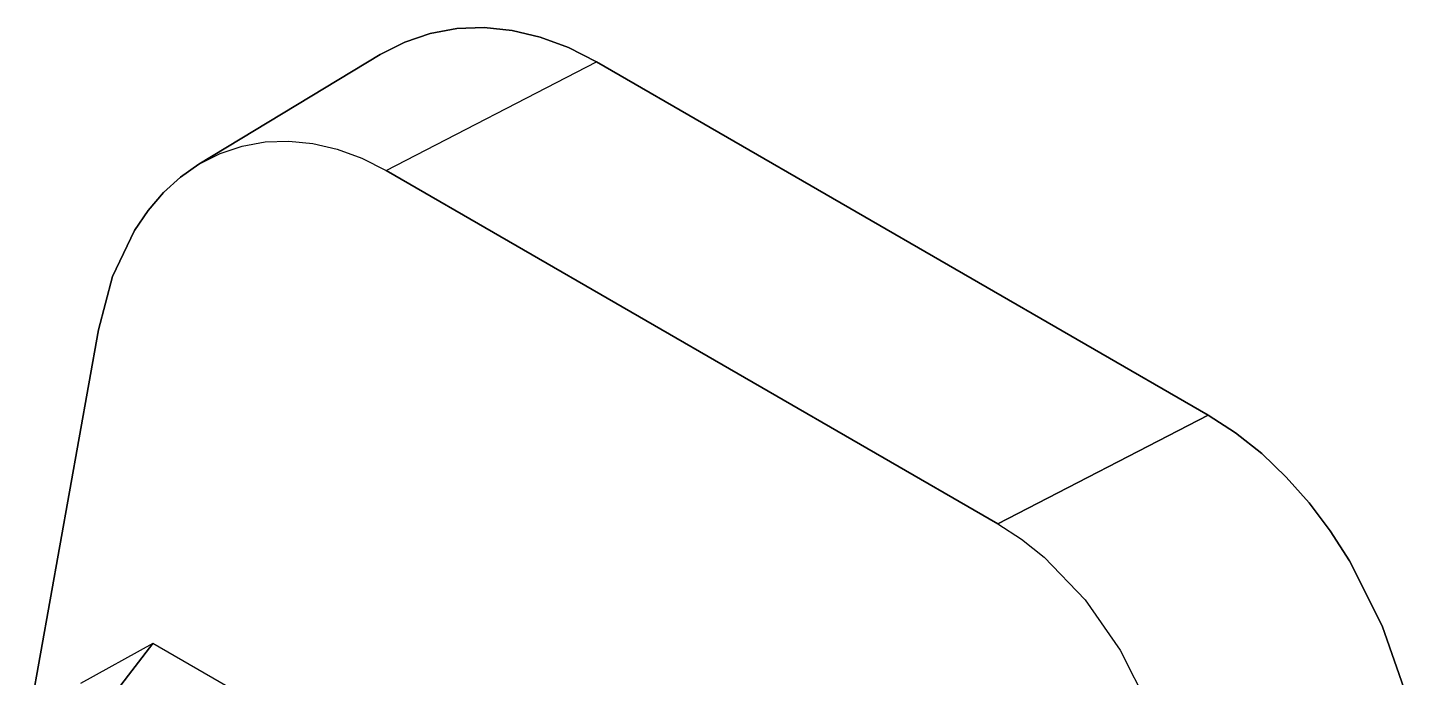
# Model space of a CAD drawing. Header units: millimetres. Extents: x -6198 to -2727, y 3560 to 4988.
# Drawn here: x -2893.9 to -2729.5, y 4550.2 to 4627.6 of the extents above; entities that cross this region are included whole.
import ezdxf

# ---------------------------------------------------------------- set-up
doc = ezdxf.new("R2010")
doc.units = ezdxf.units.MM
doc.header["$LTSCALE"] = 0.3
doc.layers.add('LCL', color=7, linetype='Continuous', lineweight=25)

msp = doc.modelspace()

# ---------------------------------------------------------------- linework, layer by layer
at = {"layer": 'LCL'}
for p, q in [((-2845.86, 4626.94, 19.05), (-2848.91, 4625.9, 19.05)), ((-2845.86, 4626.94, 19.05), (-2848.91, 4625.9, 19.05)), ((-2848.91, 4625.9, 19.05), (-2845.86, 4626.94, 19.05)), ((-2842.69, 4627.51, 19.05), (-2845.86, 4626.94, 19.05)), ((-2842.69, 4627.51, 19.05), (-2845.86, 4626.94, 19.05)), ((-2845.86, 4626.94, 19.05), (-2842.69, 4627.51, 19.05)), ((-2839.43, 4627.63, 19.05), (-2842.69, 4627.51, 19.05)), ((-2839.43, 4627.63, 19.05), (-2842.69, 4627.51, 19.05)), ((-2842.69, 4627.51, 19.05), (-2839.43, 4627.63, 19.05)), ((-2836.11, 4627.29, 19.05), (-2839.43, 4627.63, 19.05)), ((-2836.11, 4627.29, 19.05), (-2839.43, 4627.63, 19.05)), ((-2839.43, 4627.63, 19.05), (-2836.11, 4627.29, 19.05)), ((-2832.75, 4626.49, 19.05), (-2836.11, 4627.29, 19.05)), ((-2832.75, 4626.49, 19.05), (-2836.11, 4627.29, 19.05)), ((-2836.11, 4627.29, 19.05), (-2832.75, 4626.49, 19.05)), ((-2848.91, 4625.9, 19.05), (-2851.83, 4624.42, 19.05)), ((-2848.91, 4625.9, 19.05), (-2851.83, 4624.42, 19.05)), ((-2851.83, 4624.42, 19.05), (-2848.91, 4625.9, 19.05)), ((-2829.38, 4625.25, 19.05), (-2832.75, 4626.49, 19.05)), ((-2829.38, 4625.25, 19.05), (-2832.75, 4626.49, 19.05)), ((-2832.75, 4626.49, 19.05), (-2829.38, 4625.25, 19.05)), ((-2826.03, 4623.55, 19.05), (-2829.38, 4625.25, 19.05)), ((-2826.03, 4623.55, 19.05), (-2829.38, 4625.25, 19.05)), ((-2829.38, 4625.25, 19.05), (-2826.03, 4623.55, 19.05)), ((-2851.83, 4624.42, 19.05), (-2873.45, 4611.33, 19.05)), ((-2851.83, 4624.42, 19.05), (-2873.45, 4611.33, 19.05)), ((-2873.45, 4611.33, 19.05), (-2851.83, 4624.42, 19.05)), ((-2851.13, 4610.58, 19.05), (-2826.03, 4623.55, 19.05)), ((-2851.13, 4610.58, 19.05), (-2826.03, 4623.55, 19.05)), ((-2851.13, 4610.58, 19.05), (-2826.03, 4623.55, 19.05)), ((-2753.11, 4581.44, 19.05), (-2826.03, 4623.55, 19.05)), ((-2826.03, 4623.55, 19.05), (-2753.11, 4581.44, 19.05)), ((-2753.11, 4581.44, 19.05), (-2826.03, 4623.55, 19.05)), ((-2870.92, 4612.62, 19.05), (-2868.28, 4613.51, 19.05)), ((-2870.92, 4612.62, 19.05), (-2868.28, 4613.51, 19.05)), ((-2870.92, 4612.62, 19.05), (-2868.28, 4613.51, 19.05)), ((-2868.28, 4613.51, 19.05), (-2865.54, 4614, 19.05)), ((-2868.28, 4613.51, 19.05), (-2865.54, 4614, 19.05)), ((-2868.28, 4613.51, 19.05), (-2865.54, 4614, 19.05)), ((-2865.54, 4614, 19.05), (-2862.72, 4614.1, 19.05)), ((-2865.54, 4614, 19.05), (-2862.72, 4614.1, 19.05)), ((-2865.54, 4614, 19.05), (-2862.72, 4614.1, 19.05)), ((-2862.72, 4614.1, 19.05), (-2859.85, 4613.81, 19.05)), ((-2862.72, 4614.1, 19.05), (-2859.85, 4613.81, 19.05)), ((-2862.72, 4614.1, 19.05), (-2859.85, 4613.81, 19.05)), ((-2859.85, 4613.81, 19.05), (-2856.95, 4613.13, 19.05)), ((-2859.85, 4613.81, 19.05), (-2856.95, 4613.13, 19.05)), ((-2859.85, 4613.81, 19.05), (-2856.95, 4613.13, 19.05)), ((-2873.45, 4611.33, 19.05), (-2870.92, 4612.62, 19.05)), ((-2873.45, 4611.33, 19.05), (-2870.92, 4612.62, 19.05)), ((-2873.45, 4611.33, 19.05), (-2870.92, 4612.62, 19.05)), ((-2856.95, 4613.13, 19.05), (-2854.03, 4612.05, 19.05)), ((-2856.95, 4613.13, 19.05), (-2854.03, 4612.05, 19.05)), ((-2856.95, 4613.13, 19.05), (-2854.03, 4612.05, 19.05)), ((-2854.03, 4612.05, 19.05), (-2851.13, 4610.58, 19.05)), ((-2854.03, 4612.05, 19.05), (-2851.13, 4610.58, 19.05)), ((-2854.03, 4612.05, 19.05), (-2851.13, 4610.58, 19.05)), ((-2873.45, 4611.33, 19.05), (-2875.64, 4609.79, 19.05)), ((-2875.64, 4609.79, 19.05), (-2873.45, 4611.33, 19.05)), ((-2875.64, 4609.79, 19.05), (-2873.45, 4611.33, 19.05)), ((-2851.13, 4610.58, 19.05), (-2778.19, 4568.47, 19.05)), ((-2778.19, 4568.47, 19.05), (-2851.13, 4610.58, 19.05)), ((-2778.19, 4568.47, 19.05), (-2851.13, 4610.58, 19.05)), ((-2875.64, 4609.79, 19.05), (-2877.66, 4607.96, 19.05)), ((-2877.66, 4607.96, 19.05), (-2875.64, 4609.79, 19.05)), ((-2877.66, 4607.96, 19.05), (-2875.64, 4609.79, 19.05)), ((-2877.66, 4607.96, 19.05), (-2879.49, 4605.84, 19.05)), ((-2879.49, 4605.84, 19.05), (-2877.66, 4607.96, 19.05)), ((-2879.49, 4605.84, 19.05), (-2877.66, 4607.96, 19.05)), ((-2879.49, 4605.84, 19.05), (-2881.12, 4603.45, 19.05)), ((-2881.12, 4603.45, 19.05), (-2879.49, 4605.84, 19.05)), ((-2881.12, 4603.45, 19.05), (-2879.49, 4605.84, 19.05)), ((-2881.12, 4603.45, 19.05), (-2883.74, 4597.96, 19.05)), ((-2883.74, 4597.96, 19.05), (-2881.12, 4603.45, 19.05)), ((-2883.74, 4597.96, 19.05), (-2881.12, 4603.45, 19.05)), ((-2883.74, 4597.96, 19.05), (-2885.44, 4591.6, 19.05)), ((-2885.44, 4591.6, 19.05), (-2883.74, 4597.96, 19.05)), ((-2885.44, 4591.6, 19.05), (-2883.74, 4597.96, 19.05)), ((-2885.44, 4591.6, 19.05), (-2893.88, 4544.47, 19.05)), ((-2893.88, 4544.47, 19.05), (-2885.44, 4591.6, 19.05)), ((-2885.44, 4591.6, 19.05), (-2893.88, 4544.47, 19.05)), ((-2753.11, 4581.44, 19.05), (-2778.19, 4568.47, 19.05)), ((-2753.11, 4581.44, 19.05), (-2778.19, 4568.47, 19.05)), ((-2778.19, 4568.47, 19.05), (-2753.11, 4581.44, 19.05)), ((-2749.84, 4579.32, 19.05), (-2753.11, 4581.44, 19.05)), ((-2749.84, 4579.32, 19.05), (-2753.11, 4581.44, 19.05)), ((-2753.11, 4581.44, 19.05), (-2749.84, 4579.32, 19.05)), ((-2746.73, 4576.85, 19.05), (-2749.84, 4579.32, 19.05)), ((-2746.73, 4576.85, 19.05), (-2749.84, 4579.32, 19.05)), ((-2749.84, 4579.32, 19.05), (-2746.73, 4576.85, 19.05)), ((-2743.81, 4574.05, 19.05), (-2746.73, 4576.85, 19.05)), ((-2743.81, 4574.05, 19.05), (-2746.73, 4576.85, 19.05)), ((-2746.73, 4576.85, 19.05), (-2743.81, 4574.05, 19.05)), ((-2741.08, 4570.97, 19.05), (-2743.81, 4574.05, 19.05)), ((-2741.08, 4570.97, 19.05), (-2743.81, 4574.05, 19.05)), ((-2743.81, 4574.05, 19.05), (-2741.08, 4570.97, 19.05)), ((-2738.56, 4567.63, 19.05), (-2741.08, 4570.97, 19.05)), ((-2738.56, 4567.63, 19.05), (-2741.08, 4570.97, 19.05)), ((-2741.08, 4570.97, 19.05), (-2738.56, 4567.63, 19.05)), ((-2778.19, 4568.47, 19.05), (-2775.36, 4566.63, 19.05)), ((-2778.19, 4568.47, 19.05), (-2775.36, 4566.63, 19.05)), ((-2778.19, 4568.47, 19.05), (-2775.36, 4566.63, 19.05)), ((-2736.25, 4564.05, 19.05), (-2738.56, 4567.63, 19.05)), ((-2736.25, 4564.05, 19.05), (-2738.56, 4567.63, 19.05)), ((-2738.56, 4567.63, 19.05), (-2736.25, 4564.05, 19.05)), ((-2775.36, 4566.63, 19.05), (-2772.68, 4564.49, 19.05)), ((-2775.36, 4566.63, 19.05), (-2772.68, 4564.49, 19.05)), ((-2775.36, 4566.63, 19.05), (-2772.68, 4564.49, 19.05)), ((-2772.68, 4564.49, 19.05), (-2767.79, 4559.41, 19.05)), ((-2772.68, 4564.49, 19.05), (-2767.79, 4559.41, 19.05)), ((-2772.68, 4564.49, 19.05), (-2767.79, 4559.41, 19.05)), ((-2732.35, 4556.33, 19.05), (-2736.25, 4564.05, 19.05)), ((-2732.35, 4556.33, 19.05), (-2736.25, 4564.05, 19.05)), ((-2736.25, 4564.05, 19.05), (-2732.35, 4556.33, 19.05)), ((-2767.79, 4559.41, 19.05), (-2763.61, 4553.43, 19.05)), ((-2767.79, 4559.41, 19.05), (-2763.61, 4553.43, 19.05)), ((-2767.79, 4559.41, 19.05), (-2763.61, 4553.43, 19.05)), ((-2729.47, 4548.03, 19.05), (-2732.35, 4556.33, 19.05)), ((-2729.47, 4548.03, 19.05), (-2732.35, 4556.33, 19.05)), ((-2732.35, 4556.33, 19.05), (-2729.47, 4548.03, 19.05)), ((-2878.93, 4554.23, 19.05), (-2887.59, 4549.44, 19.05)), ((-2878.93, 4554.23, 19.05), (-2887.59, 4549.44, 19.05)), ((-2878.93, 4554.23, 19.05), (-2887.59, 4549.44, 19.05)), ((-2878.93, 4554.23, 19.05), (-2883.17, 4548.73, 19.05)), ((-2883.17, 4548.73, 19.05), (-2878.93, 4554.23, 19.05)), ((-2878.93, 4554.23, 19.05), (-2883.17, 4548.73, 19.05)), ((-2773.93, 4493.61, 19.05), (-2878.93, 4554.23, 19.05)), ((-2773.93, 4493.61, 19.05), (-2878.93, 4554.23, 19.05)), ((-2773.93, 4493.61, 19.05), (-2878.93, 4554.23, 19.05)), ((-2763.61, 4553.43, 19.05), (-2760.24, 4546.74, 19.05)), ((-2763.61, 4553.43, 19.05), (-2760.24, 4546.74, 19.05)), ((-2763.61, 4553.43, 19.05), (-2760.24, 4546.74, 19.05))]:
    msp.add_line(p, q, dxfattribs=at)

doc.saveas('drawing.dxf')
